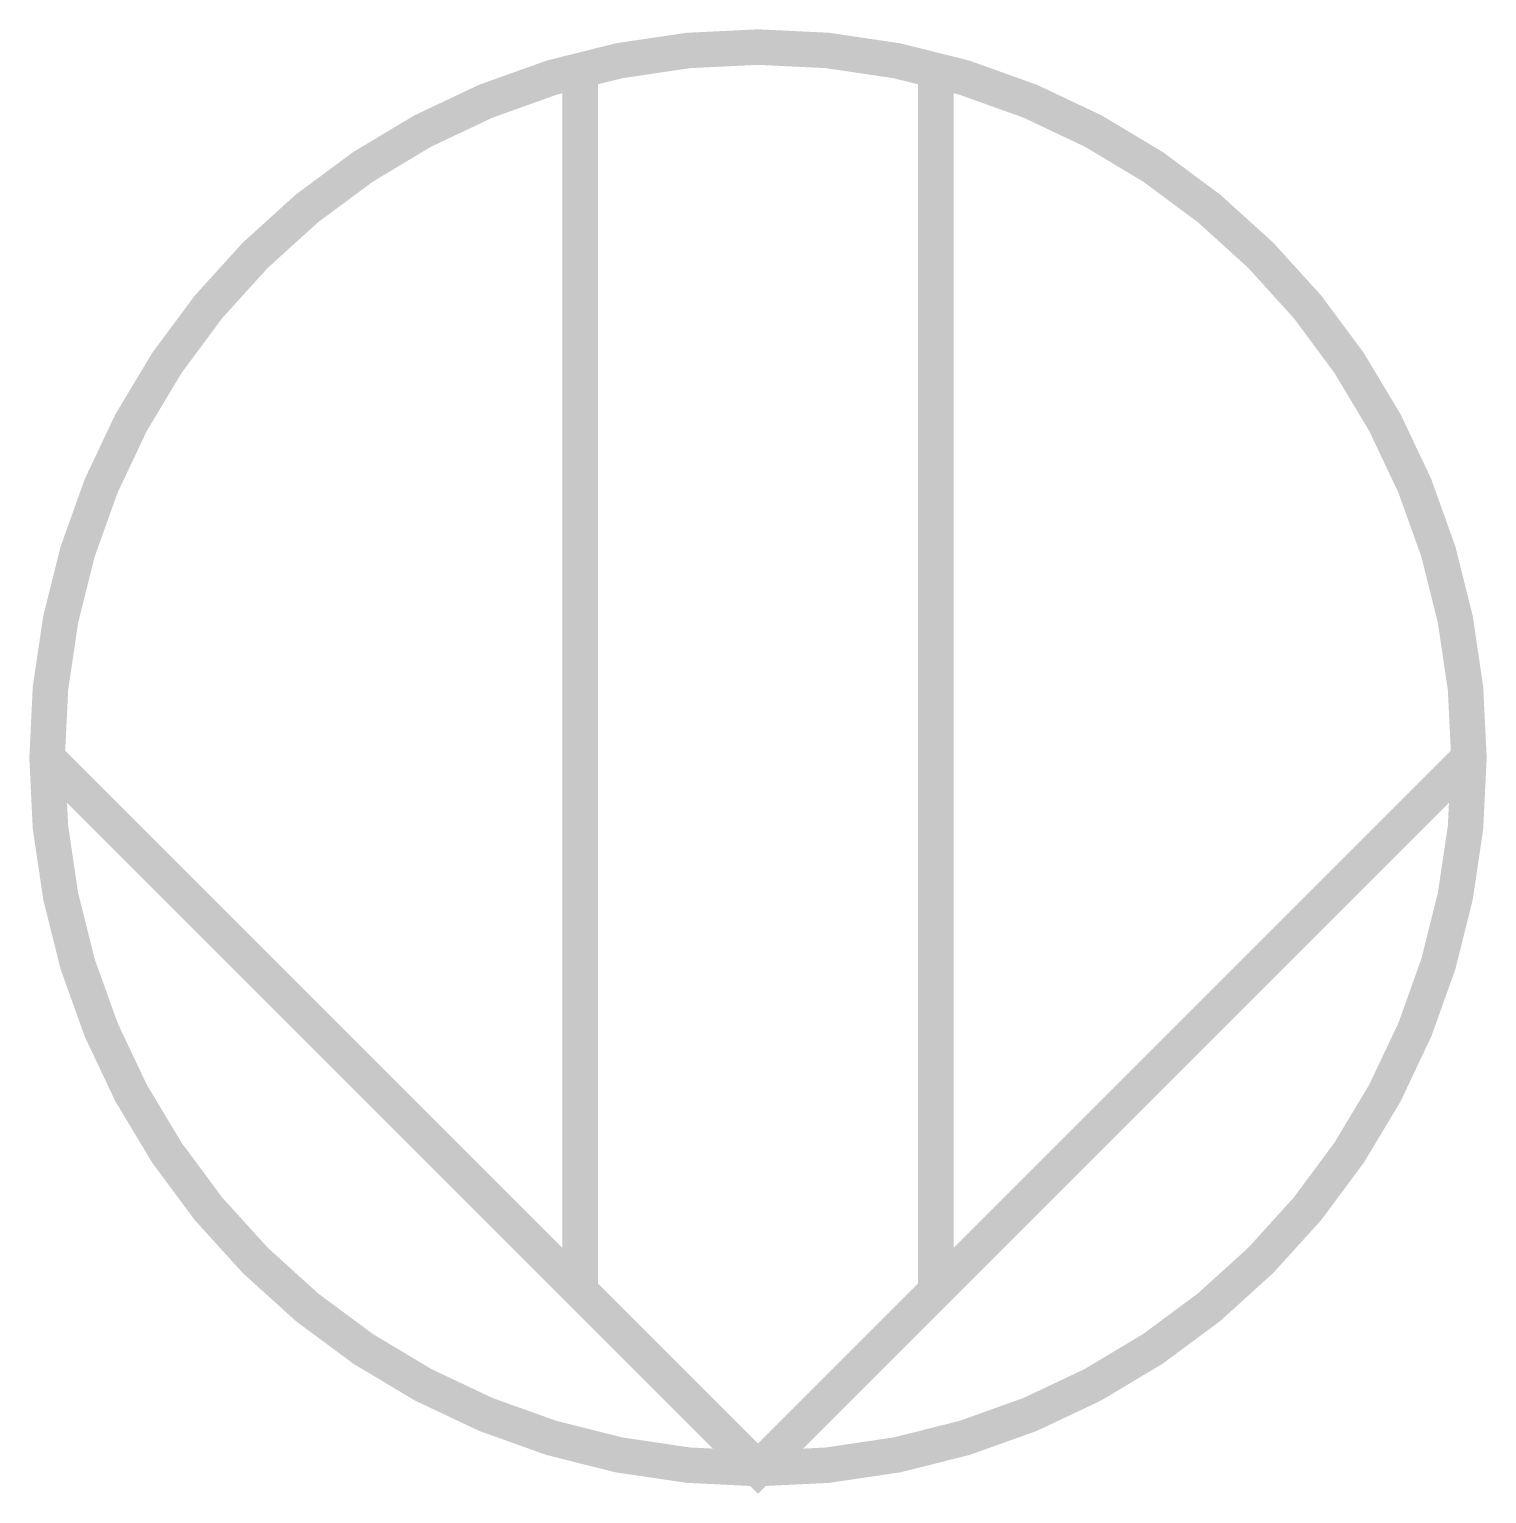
# Model space of a CAD drawing. Extents: x -0.05 to 4.05, y -0.07 to 4.05.
import ezdxf

# ---------------------------------------------------------------- set-up
doc = ezdxf.new("R2010")
doc.units = 0
doc.header["$MEASUREMENT"] = 0
doc.layers.get('0').update_dxf_attribs({"linetype": 'CONTINUOUS'})

msp = doc.modelspace()

# ---------------------------------------------------------------- linework, layer by layer
at = {"color": 7, "const_width": 0.1}
msp.add_lwpolyline([(2, 0, 1), (2, 4, 1), (2, 0, 1)], format="xyb", dxfattribs=at)
at = {"const_width": 0.1}
for points in [[(1.5, 0.5), (1.5, 3.9365)], [(2.5, 0.5), (2.5, 3.9365)], [(0, 2), (2, 0), (4, 2)]]:
    msp.add_lwpolyline(points, dxfattribs=at)

doc.saveas('drawing.dxf')
